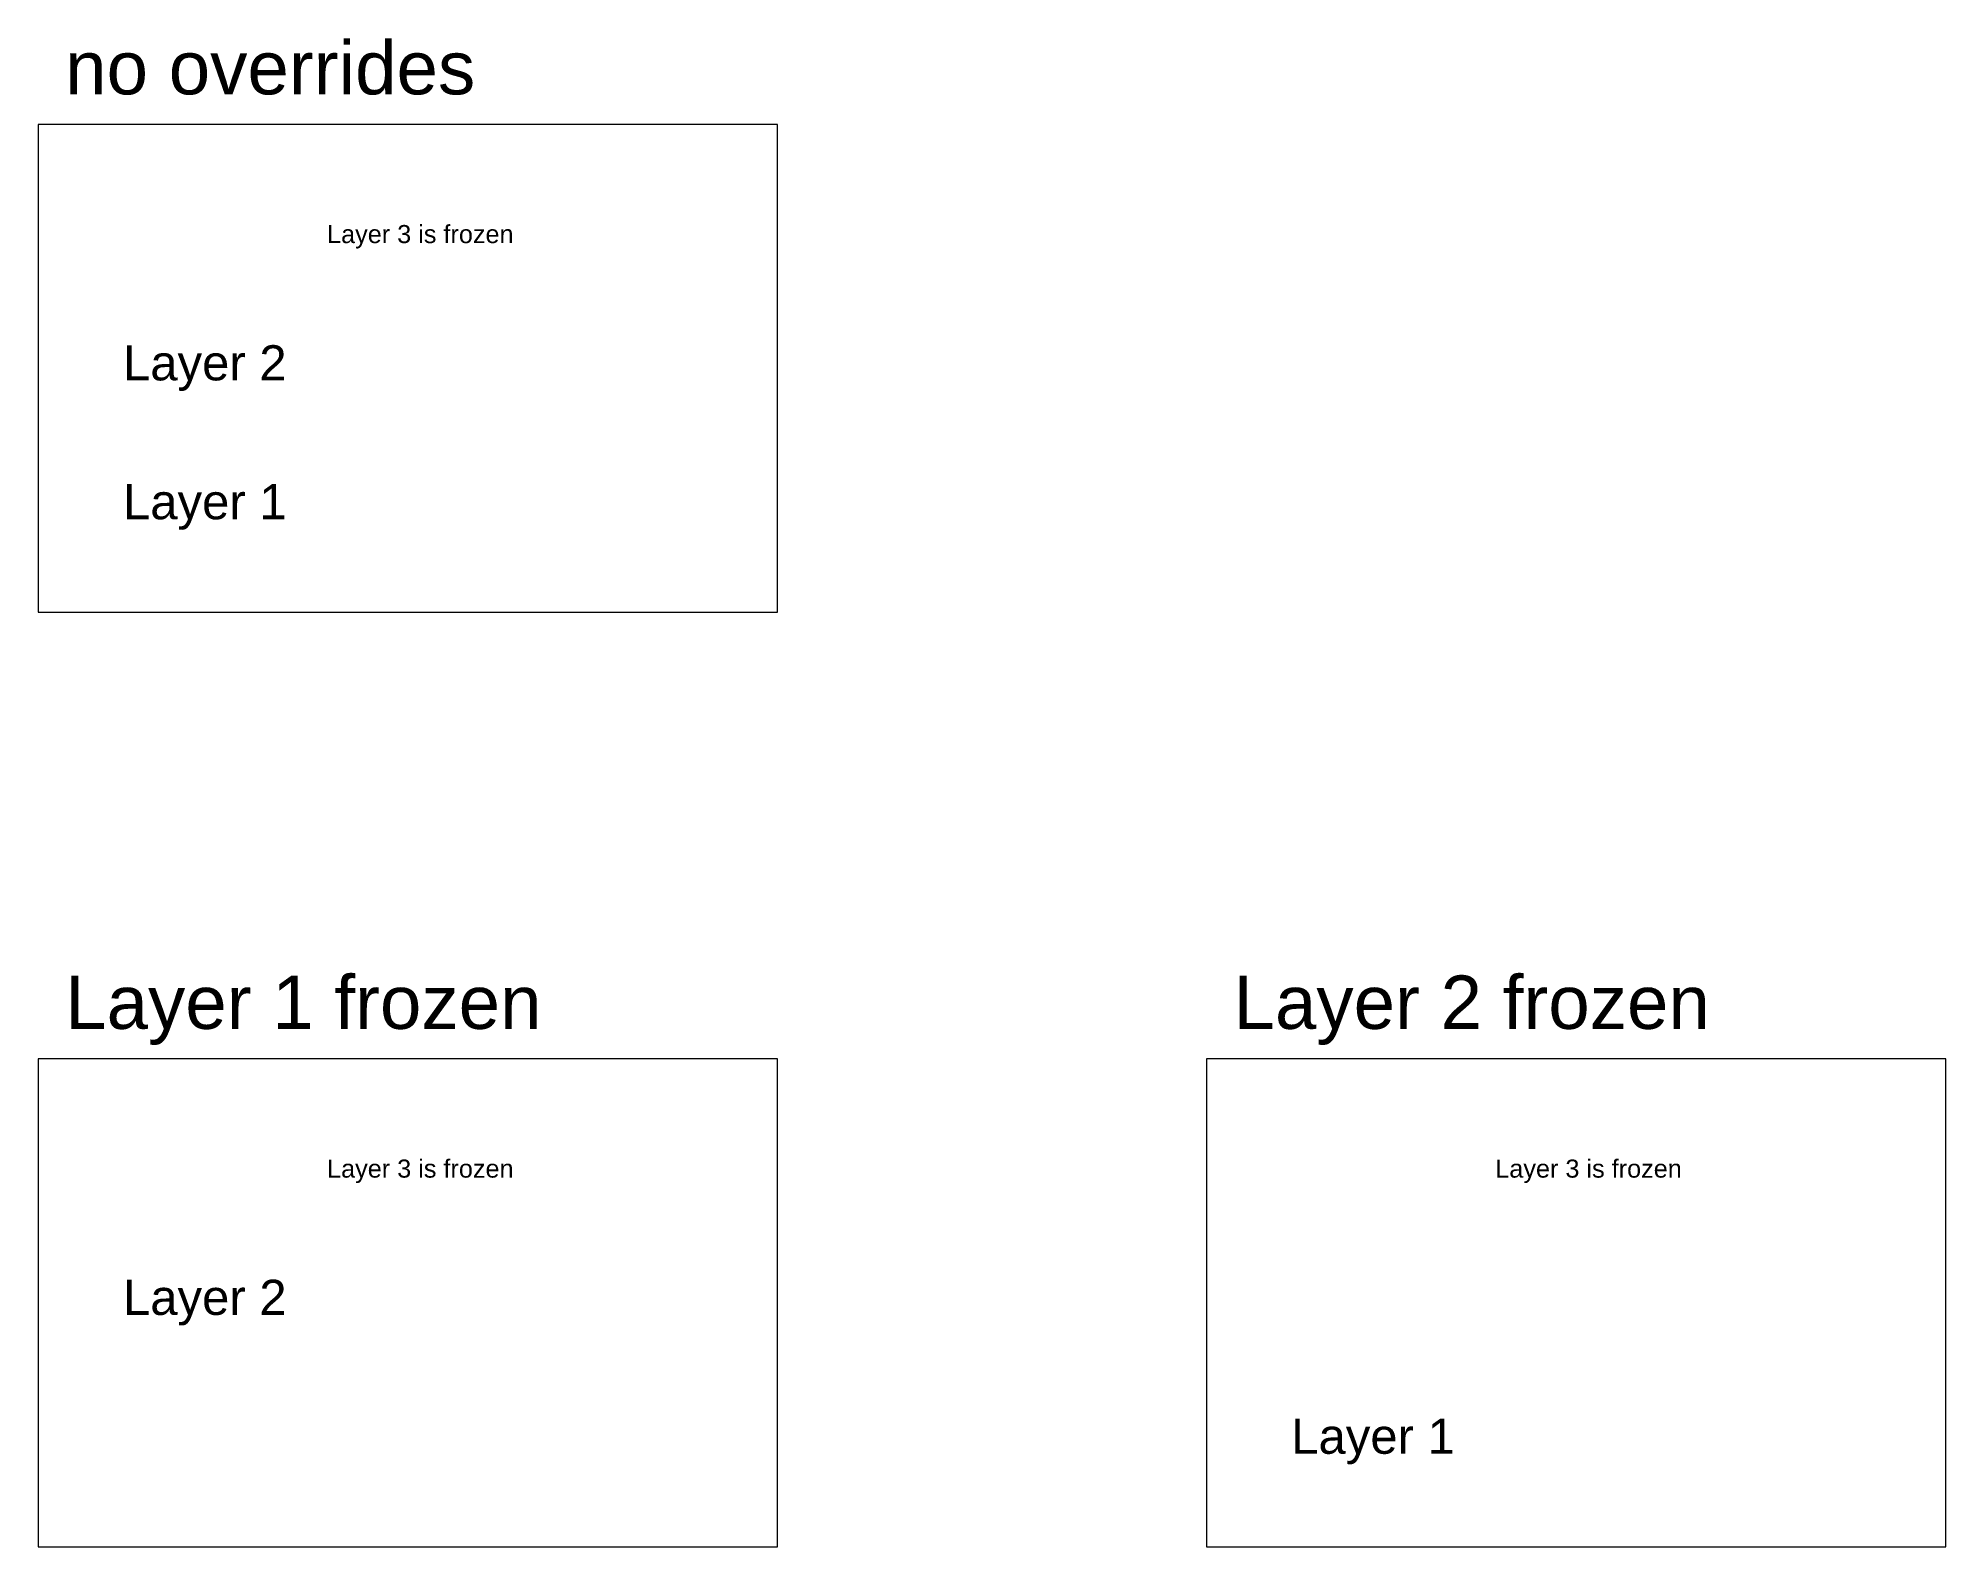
# Paper-space layout 'Layout1' of a CAD drawing. Header units: metres. Extents: x 12 to 191, y 42 to 184.
# The model-space entities are those that its viewports show. They can reach past a viewport. Long polylines and large blocks are cut down to what shows.
import ezdxf

# ---------------------------------------------------------------- set-up
doc = ezdxf.new("R2010")
doc.units = ezdxf.units.M
doc.layers.add('Layer1', color=1, linetype='Continuous')
doc.layers.add('Layer2', color=3, linetype='Continuous')
doc.styles.get("Standard").update_dxf_attribs({"font": 'arial.ttf'})

msp = doc.modelspace()

# ---------------------------------------------------------------- texts
msp.add_text('Layer 3 is frozen', height=18).set_placement((223.4, 354.7))
at = {"layer": 'Layer1'}
msp.add_text('Layer 1', height=35, dxfattribs=at).set_placement((20, 79.5))
at = {"layer": 'Layer2'}
msp.add_text('Layer 2', height=35, dxfattribs=at).set_placement((20, 217.9))

psp = doc.layouts.get("Layout1")

# ---------------------------------------------------------------- texts
for s, p in [('no overrides', (14.34, 178.31)), ('Layer 1 frozen', (14.34, 90.74)), ('Layer 2 frozen', (123.83, 90.74))]:
    psp.add_text(s, height=5).set_placement(p)

# ---------------------------------------------------------------- viewports
at = {"layer": '0'}
psp.add_viewport(center=(46.46, 152.64), size=(69.29, 45.7237), view_center_point=(303.93, 229.92), view_height=486.2943, status=4, dxfattribs=at)
vp = psp.add_viewport(center=(46.46, 65.07), size=(69.29, 45.7237), view_center_point=(303.93, 229.92), view_height=486.2943, status=3, dxfattribs=at)
vp.frozen_layers = ['Layer1']
vp = psp.add_viewport(center=(155.94, 65.07), size=(69.29, 45.7237), view_center_point=(303.93, 229.92), view_height=486.2943, dxfattribs=at)
vp.frozen_layers = ['Layer2']

doc.saveas('drawing.dxf')
